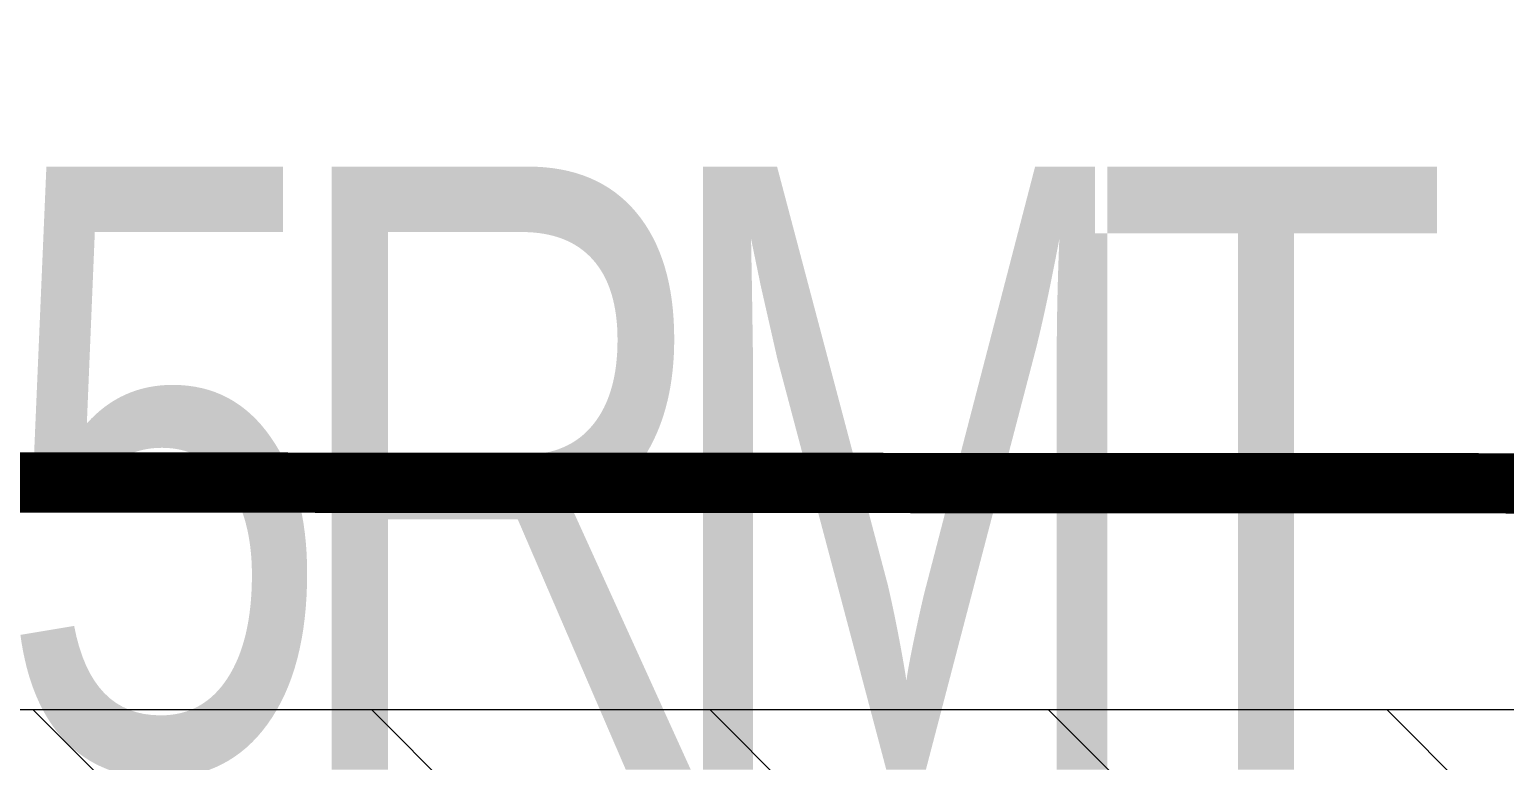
# Model space of a CAD drawing. Header units: millimetres. Extents: x -81374 to 485233, y -39075 to 157313.
# Drawn here: x 43101.4 to 43590.6, y 985.4 to 1227.8 of the extents above; entities that cross this region are included whole.
import ezdxf
from ezdxf.enums import TextEntityAlignment as Align

# ---------------------------------------------------------------- set-up
doc = ezdxf.new("R2010")
doc.units = ezdxf.units.MM
doc.linetypes.add('HIDDEN', pattern=[0.375, 0.25, -0.125])
doc.layers.add('CB-AC CABLE TRAY', color=213, linetype='Continuous', lineweight=15)
doc.layers.add('G-IMPT', color=8, linetype='Continuous', lineweight=5)
for name, color, linetype in [('CET color Black or White', 7, 'Continuous'), ('M-HVAC VRV PIPE', 152, 'Continuous'), ('M-HVAC-TEXT', 7, 'Continuous')]:
    doc.layers.add(name, color=color, linetype=linetype)
doc.styles.add('romans', font='stylu.ttf', dxfattribs={"height": 125})
doc.styles.get("Standard").update_dxf_attribs({"font": 'arial.ttf'})

# ---------------------------------------------------------------- blocks, each defined once
blk = doc.blocks.new('floor plan 1')
at = {"layer": 'G-IMPT', "color": 8, "ltscale": 500}
for p, q in [((14624.84, -39807.82), (15087.35, -40128.94)), ((14772.31, -39901.99), (15051.87, -40070.98)), ((15051.87, -40070.98), (14926.65, -39947.54)), ((15050.77, -39952.18), (15049.17, -40110.96)), ((15060.78, -40085.24), (15050.77, -39952.18)), ((14846.14, -40062.27), (14805.69, -39958.24)), ((14987.11, -40077), (14887.12, -39989.86)), ((15001.42, -40068.32), (15051.67, -40020.64)), ((14813.37, -40027.92), (14847.76, -40089.46)), ((14947.36, -40073.31), (14932.2, -40032.58)), ((14932.2, -40032.58), (14940.43, -40073.03)), ((14762.59, -40034.59), (14739.52, -40099.23)), ((14930.02, -40034.54), (14970.26, -40080.55)), ((15017.55, -40041.81), (15001.42, -40068.32)), ((15042.57, -40070.55), (15050.52, -40038.53)), ((14940.36, -40074.8), (14909.67, -40043.85)), ((14909.67, -40043.85), (14929.71, -40076.13)), ((15102.7, -40047.04), (15065.35, -40099.05)), ((14659.6, -40062.48), (14670.19, -40049.82)), ((14920.49, -40049.33), (14950.95, -40065.16)), ((14655.18, -40053.47), (14682.01, -40061.3)), ((14682.01, -40061.3), (14702.24, -40057.35)), ((14983.61, -40053.86), (14983.67, -40064.82)), ((14601.17, -40060.98), (14591.6, -40091.91)), ((14608.49, -40100.01), (14601.17, -40060.98)), ((14653.24, -40057.86), (14640.45, -40090.81)), ((14642.25, -40191.56), (14653.24, -40057.86)), ((14645.98, -40060.59), (14659.6, -40062.48)), ((14756.11, -40092.53), (14774.9, -40060.53)), ((14847.76, -40089.46), (14846.14, -40062.27)), ((14912.51, -40062.58), (14906.23, -40059.13)), ((14906.23, -40059.13), (14930.4, -40093.67)), ((14645.06, -40063.37), (14616.41, -40070.05)), ((14668.44, -40076.71), (14645.06, -40063.37)), ((14667.81, -40062.42), (14668.99, -40082.13)), ((14674.78, -40089.88), (14667.81, -40062.42)), ((14667.81, -40062.42), (14667.81, -40062.42)), ((14936.48, -40093.72), (14912.51, -40062.58)), ((14950.95, -40065.16), (14972.4, -40062.86)), ((14972.4, -40062.86), (14963.87, -40070.92)), ((14983.67, -40064.82), (14995.92, -40083.96)), ((14616.41, -40070.05), (14605.02, -40089.3)), ((14963.87, -40070.92), (14940.36, -40074.8)), ((15001.42, -40068.32), (15001.42, -40068.32)), ((15034.98, -40079.18), (15042.57, -40070.55)), ((14671.45, -40090.57), (14668.44, -40076.71)), ((14717.88, -40076.13), (14708.99, -40079)), ((14728.85, -40079.48), (14717.88, -40076.13)), ((14929.71, -40076.13), (14913.83, -40077.82)), ((14940.43, -40073.03), (14934.41, -40072.78)), ((14934.41, -40072.78), (14941.29, -40077.27)), ((14963.75, -40081.88), (14947.36, -40073.31)), ((14708.99, -40079), (14699.7, -40087.77)), ((14741.1, -40092.3), (14728.85, -40079.48)), ((14904.27, -40112.72), (14877.73, -40079.5)), ((14877.73, -40079.5), (14912.56, -40137.23)), ((14913.83, -40077.82), (14926.28, -40084.04)), ((14941.29, -40077.27), (14946.42, -40097.93)), ((14970.26, -40080.55), (15038.33, -40133.95)), ((15049.17, -40110.96), (14987.11, -40077)), ((15015.54, -40088.71), (15034.98, -40079.18)), ((14668.99, -40082.13), (14648.65, -40225.59)), ((14926.28, -40084.04), (14909.79, -40085.3)), ((14909.79, -40085.3), (14915.12, -40088.34)), ((14949.92, -40082.88), (14954.83, -40101.31)), ((14970.5, -40096.3), (14949.92, -40082.88)), ((14949.92, -40082.88), (14949.92, -40082.88)), ((14985.21, -40142.98), (14963.75, -40081.88)), ((14995.92, -40083.96), (15015.54, -40088.71)), ((15065.35, -40099.05), (15060.78, -40085.24)), ((14605.02, -40089.3), (14607.74, -40103.78)), ((14605.02, -40089.3), (14605.02, -40089.3)), ((14640.45, -40090.81), (14629.17, -40147.08)), ((14640.45, -40090.81), (14640.45, -40090.81)), ((14660.62, -40109.47), (14671.45, -40090.57)), ((14674.4, -40189.52), (14674.78, -40089.88)), ((14699.7, -40087.77), (14696.49, -40098.79)), ((14915.12, -40088.34), (14947.42, -40098.57)), ((15034.55, -40087.99), (14990.68, -40143.64)), ((15024.43, -40157.21), (15052.5, -40090.92)), ((15025.51, -40105.48), (15039.62, -40088.82)), ((15039.62, -40088.82), (15034.55, -40087.99)), ((15052.5, -40090.92), (15085.53, -40119.36)), ((14591.6, -40091.91), (14579.07, -40228.91)), ((14591.6, -40091.91), (14591.6, -40091.91)), ((14731.28, -40110.02), (14756.11, -40092.53)), ((14744.99, -40103.97), (14741.1, -40092.3)), ((14743.5, -40114.08), (14747.05, -40092.4)), ((14747.05, -40092.4), (14744.08, -40099.17)), ((14930.4, -40093.67), (14912.58, -40094.83)), ((14912.58, -40094.83), (14930.64, -40097.46)), ((14946.42, -40097.93), (14936.48, -40093.72)), ((14947.42, -40098.57), (14966.75, -40094.23)), ((14966.75, -40094.23), (14981.62, -40097.95)), ((14977.17, -40139.18), (14970.5, -40096.3)), ((14613.23, -40187.39), (14608.49, -40100.01)), ((14696.49, -40098.79), (14712.38, -40120.35)), ((14696.49, -40098.79), (14696.49, -40098.79)), ((14744.08, -40099.17), (14706.86, -40136.29)), ((14739.52, -40099.23), (14731.28, -40110.02)), ((14908.63, -40134.64), (14880.85, -40098.11)), ((14880.85, -40098.11), (14895.46, -40143.71)), ((14951.01, -40113.68), (14902.88, -40096.61)), ((14902.88, -40096.61), (14922.72, -40112.8)), ((14930.64, -40097.46), (14958.39, -40147.94)), ((14981.62, -40097.95), (14951.01, -40113.68)), ((14954.83, -40101.31), (14969.35, -40118.23)), ((14607.74, -40103.78), (14622.85, -40115.02)), ((14636.42, -40103.91), (14635.75, -40116.51)), ((14641.83, -40119.23), (14636.42, -40103.91)), ((14741.92, -40113.09), (14744.99, -40103.97)), ((15000.86, -40149.64), (15025.51, -40105.48)), ((14587.57, -40109.26), (14572.53, -40107.73)), ((14597.11, -40116.49), (14587.57, -40109.26)), ((14622.85, -40115.02), (14660.62, -40109.47)), ((14873.25, -40120.92), (14853.61, -40111.12)), ((14853.61, -40111.12), (14910.17, -40174.89)), ((14732.69, -40121.82), (14741.92, -40113.09)), ((14789.88, -40131.33), (14743.5, -40114.08)), ((14917.44, -40125.25), (14901.49, -40112.33)), ((14901.49, -40112.33), (14922.77, -40133.33)), ((14937.21, -40177.71), (14904.27, -40112.72)), ((14922.72, -40112.8), (14936.86, -40118.65)), ((15012.88, -40156.74), (15028.1, -40111.48)), ((15028.1, -40111.48), (15019.78, -40123.47)), ((14597.21, -40135.43), (14597.11, -40116.49)), ((14635.75, -40116.51), (14626.48, -40134.79)), ((14639.87, -40135.3), (14641.83, -40119.23)), ((14686.32, -40117.42), (14664.76, -40124.91)), ((14703.78, -40129.36), (14686.32, -40117.42)), ((14712.38, -40120.35), (14722.65, -40124.41)), ((14894.21, -40141.56), (14873.25, -40120.92)), ((14936.86, -40118.65), (14917.44, -40125.25)), ((14969.35, -40118.23), (14977.17, -40139.18)), ((14664.76, -40124.91), (14648.96, -40145.58)), ((14734.99, -40125.02), (14720.32, -40147.89)), ((14722.65, -40124.41), (14732.69, -40121.82)), ((14725.67, -40157.61), (14734.99, -40125.02)), ((15019.78, -40123.47), (15007.05, -40153.3)), ((14702.74, -40151.72), (14703.78, -40129.36)), ((15057.81, -40129.57), (14936.29, -40139.5)), ((14938.7, -40140.88), (14981.66, -40128.81)), ((14981.66, -40128.81), (14966.08, -40144.88)), ((15038.33, -40133.95), (15046.2, -40127.03)), ((15045.27, -40135.44), (15060.29, -40126.7)), ((15046.2, -40127.03), (15045.27, -40135.44)), ((15070.6, -40139.85), (15057.81, -40129.57)), ((15060.29, -40126.7), (15060.9, -40136.59)), ((14592.47, -40141.82), (14597.21, -40135.43)), ((14626.48, -40134.79), (14618.75, -40163.64)), ((14626.48, -40134.79), (14626.48, -40134.79)), ((14673.44, -40137.95), (14639.87, -40135.3)), ((14738.45, -40167.8), (14789.88, -40131.33)), ((14922.77, -40133.33), (14903.49, -40141.9)), ((14914.73, -40176.85), (14908.63, -40134.64)), ((15060.9, -40136.59), (15081.8, -40130.86)), ((14665.32, -40187.63), (14673.44, -40137.95)), ((14706.86, -40136.29), (14683.99, -40181.86)), ((14936.29, -40139.5), (14840.53, -40161.54)), ((14903.49, -40141.9), (14928.2, -40135.91)), ((14912.56, -40137.23), (14930.93, -40191.57)), ((14976.94, -40139.98), (14926.24, -40161.08)), ((14928.2, -40135.91), (14938.7, -40140.88)), ((14977.43, -40146.71), (14976.94, -40139.98)), ((14563.21, -40142.17), (14580.41, -40145.52)), ((14580.41, -40145.52), (14592.47, -40141.82)), ((14895.46, -40143.71), (14894.21, -40141.56)), ((14966.08, -40144.88), (14904.68, -40162.67)), ((14979.12, -40157.33), (14985.21, -40142.98)), ((14990.68, -40143.64), (15000.86, -40149.64)), ((14990.68, -40143.64), (14990.68, -40143.64)), ((14629.17, -40147.08), (14624.7, -40196.24)), ((14638.31, -40146.86), (14633.65, -40179.66)), ((14647.89, -40233.3), (14638.31, -40146.86)), ((14638.31, -40146.86), (14638.31, -40146.86)), ((14648.96, -40145.58), (14649.78, -40168.7)), ((14648.96, -40145.58), (14648.96, -40145.58)), ((14720.32, -40147.89), (14700.82, -40200.65)), ((14918.83, -40166.15), (14977.43, -40146.71)), ((15042.6, -40148.35), (14950.62, -40173.7)), ((14958.39, -40147.94), (14953.78, -40212.22)), ((15043.3, -40170.81), (15042.6, -40148.35)), ((15074.39, -40165.52), (15049.98, -40149.77)), ((15049.98, -40149.77), (15050.91, -40166.33)), ((14681.13, -40178.38), (14702.74, -40151.72)), ((14966.92, -40160.58), (14977.86, -40152.77)), ((14977.86, -40152.77), (14979, -40168.61)), ((15007.05, -40153.3), (15012.88, -40156.74)), ((15007.05, -40153.3), (15007.05, -40153.3)), ((14555.62, -40159.33), (14587.92, -40269.22)), ((14733.67, -40180.14), (14725.67, -40157.61)), ((14857.77, -40186.97), (14826.29, -40159.44)), ((14826.29, -40159.44), (14855.16, -40192.71)), ((14977.07, -40238.9), (14979.12, -40157.33)), ((15010.94, -40177.26), (15024.43, -40157.21)), ((14611.17, -40260.25), (14567.99, -40162.67)), ((14618.75, -40163.64), (14613.55, -40187.21)), ((14840.53, -40161.54), (14792.39, -40182.33)), ((14861.19, -40170.87), (14923.89, -40163.34)), ((14904.68, -40162.67), (14932.6, -40169.83)), ((14926.24, -40161.08), (14904.75, -40162.65)), ((14904.75, -40162.65), (14918.83, -40166.15)), ((14904.75, -40162.65), (14904.75, -40162.65)), ((14923.89, -40163.34), (15041.61, -40168.51)), ((14932.6, -40169.83), (14966.92, -40160.58)), ((14649.78, -40168.7), (14665.08, -40180.77)), ((14730.18, -40203.25), (14738.45, -40167.8)), ((14979, -40168.61), (14955.73, -40183.86)), ((15041.61, -40168.51), (15015.08, -40189.73)), ((15050.91, -40166.33), (15041.47, -40178.32)), ((15064.56, -40240.49), (15074.39, -40165.52)), ((14773.21, -40206.01), (14861.19, -40170.87)), ((14950.62, -40173.7), (14850.61, -40193.49)), ((14928.07, -40199.62), (14979.38, -40173.88)), ((14979.38, -40173.88), (14980.13, -40184.22)), ((15033.9, -40172.34), (15043.3, -40170.81)), ((15041.47, -40178.32), (15033.9, -40172.34)), ((15050.06, -40189.9), (15093.59, -40172.11)), ((14633.65, -40179.66), (14648.43, -40294.39)), ((14665.08, -40180.77), (14681.13, -40178.38)), ((15015.28, -40175.38), (14850.49, -40372.24)), ((14866.91, -40200.5), (15015.28, -40175.38)), ((14910.17, -40174.89), (14918.94, -40210.26)), ((14922.4, -40190.04), (14914.73, -40176.85)), ((14936.55, -40233.99), (14937.21, -40177.71)), ((14996.57, -40186.6), (15010.94, -40177.26)), ((14792.39, -40182.33), (14617.46, -40310.07)), ((14683.99, -40181.86), (14684.79, -40225.18)), ((14683.99, -40181.86), (14683.99, -40181.86)), ((14700.82, -40200.65), (14733.67, -40180.14)), ((14851.94, -40192.12), (14842.07, -40180.73)), ((14842.07, -40180.73), (14855.73, -40264.29)), ((15039.68, -40181.43), (14866.94, -40480.81)), ((14955.73, -40183.86), (14920.48, -40199.44)), ((14929.58, -40291.75), (15039.68, -40181.43)), ((14969.5, -40180.01), (14963.63, -40210.25)), ((14980.13, -40184.22), (14967.43, -40188.64)), ((14976.1, -40199.08), (14969.5, -40180.01)), ((14969.5, -40180.01), (14969.5, -40180.01)), ((15086.11, -40180.74), (15060.25, -40259.5)), ((14610.95, -40232.73), (14613.23, -40187.39)), ((14613.55, -40187.21), (14616.16, -40244.21)), ((14649.84, -40184.69), (14637.41, -40194.69)), ((14660.37, -40186.59), (14649.84, -40184.69)), ((14670.25, -40195.57), (14660.37, -40186.59)), ((14674.55, -40235.8), (14665.32, -40187.63)), ((14837.44, -40226.76), (14812.13, -40188.54)), ((14812.13, -40188.54), (14848.49, -40257.56)), ((14887.43, -40225.83), (14857.77, -40186.97)), ((14967.43, -40188.64), (14934.55, -40212.82)), ((14960.11, -40205.47), (14988.81, -40186.88)), ((14988.81, -40186.88), (14996.57, -40186.6)), ((14635.4, -40230.1), (14642.25, -40191.56)), ((14653.77, -40218.43), (14674.4, -40189.52)), ((14850.61, -40193.49), (14765.09, -40221.64)), ((14873.39, -40237.25), (14851.94, -40192.12)), ((14851.94, -40192.12), (14851.94, -40192.12)), ((14855.16, -40192.71), (14879.67, -40234.58)), ((14923.41, -40249.85), (14922.4, -40190.04)), ((14930.93, -40191.57), (14933.89, -40243.62)), ((15015.08, -40189.73), (14946.43, -40258.25)), ((15016.33, -40209.45), (15050.06, -40189.9)), ((15081.41, -40194.04), (15063.81, -40219.35)), ((14579.07, -40228.91), (14598.15, -40195.26)), ((14598.15, -40195.26), (14610.95, -40232.73)), ((14624.7, -40196.24), (14635.4, -40230.1)), ((14637.41, -40194.69), (14638.79, -40209.67)), ((14637.41, -40194.69), (14637.41, -40194.69)), ((14673.58, -40205.69), (14670.25, -40195.57)), ((14965.73, -40250.86), (14976.1, -40199.08)), ((14700.82, -40200.65), (14700.82, -40200.65)), ((14710.23, -40229.7), (14730.18, -40203.25)), ((14720.23, -40233.79), (14866.91, -40200.5)), ((14920.48, -40199.44), (14928.07, -40199.62)), ((15065.79, -40209.39), (15039.06, -40202.12)), ((15039.06, -40202.12), (15048.61, -40209.93)), ((14629.72, -40313.05), (14773.21, -40206.01)), ((14663.79, -40219.59), (14673.58, -40205.69)), ((14934.55, -40212.82), (14960.11, -40205.47)), ((14638.79, -40209.67), (14650.51, -40220.08)), ((14918.94, -40210.26), (14916.4, -40258.26)), ((14953.78, -40212.22), (14932.21, -40259.74)), ((14946.48, -40272.16), (15016.33, -40209.45)), ((14963.63, -40210.25), (14963.48, -40252.29)), ((15038.65, -40210.24), (14977.07, -40238.9)), ((15031.89, -40283.63), (15052.04, -40209.78)), ((15048.61, -40209.93), (15038.65, -40210.24)), ((15052.04, -40209.78), (15046.04, -40431.18)), ((15104.85, -40245.24), (15065.79, -40209.39)), ((14653.78, -40230.02), (14653.77, -40218.43)), ((14689.57, -40231.11), (14694.92, -40216.64)), ((14694.92, -40216.64), (14707.24, -40228)), ((14765.09, -40221.64), (14545.41, -40232.77)), ((14609.55, -40223.1), (14602.54, -40226.4)), ((14637.04, -40223.16), (14609.55, -40223.1)), ((14644.02, -40226.64), (14637.04, -40223.16)), ((14650.51, -40220.08), (14663.79, -40219.59)), ((14795.2, -40222.23), (14775.76, -40219.19)), ((14775.76, -40219.19), (14834.59, -40251.25)), ((14820.31, -40233.45), (14795.2, -40222.23)), ((14919.22, -40393.5), (15031.64, -40223.33)), ((15031.64, -40223.33), (14999.53, -40376.23)), ((15063.81, -40219.35), (15067.8, -40238.74)), ((15063.81, -40219.35), (15063.81, -40219.35)), ((14602.54, -40226.4), (14589.92, -40242.38)), ((14656.69, -40242.87), (14644.02, -40226.64)), ((14648.65, -40225.59), (14653.78, -40230.02)), ((14684.79, -40225.18), (14693.05, -40270.82)), ((14740.8, -40302.05), (14686.44, -40228.37)), ((14686.44, -40228.37), (14689.57, -40231.11)), ((14707.24, -40228), (14722.41, -40258.99)), ((14855.73, -40264.29), (14837.44, -40226.76)), ((14896.51, -40284.56), (14887.43, -40225.83)), ((14545.41, -40232.77), (14720.23, -40233.79)), ((14587.14, -40271.68), (14563.84, -40232.58)), ((14585.71, -40233.4), (14580.4, -40235.41)), ((14601.4, -40253.11), (14585.71, -40233.4)), ((14615.17, -40231.21), (14604.63, -40237.8)), ((14623.6, -40243.92), (14615.17, -40231.21)), ((14634.83, -40232.31), (14629.1, -40234.85)), ((14664.19, -40271.78), (14634.83, -40232.31)), ((14661.58, -40280.22), (14647.89, -40233.3)), ((14659.85, -40231.81), (14654.78, -40233.52)), ((14654.78, -40233.52), (14665.78, -40275.65)), ((14654.78, -40233.52), (14654.78, -40233.52)), ((14681.51, -40251.75), (14659.85, -40231.81)), ((14784.71, -40271.03), (14710.23, -40229.7)), ((14848.49, -40257.56), (14820.31, -40233.45)), ((14594.88, -40334.19), (14559.14, -40233.7)), ((14580.4, -40235.41), (14587.14, -40271.68)), ((14604.63, -40237.8), (14619.43, -40295.21)), ((14629.1, -40234.85), (14667.11, -40323.72)), ((14670.11, -40277.12), (14674.55, -40235.8)), ((14883.91, -40318.62), (14873.39, -40237.25)), ((14879.67, -40234.58), (14894.61, -40281.68)), ((14932.21, -40259.74), (14936.55, -40233.99)), ((14589.92, -40242.38), (14589.44, -40258.47)), ((14589.92, -40242.38), (14589.92, -40242.38)), ((14656.73, -40259.01), (14656.69, -40242.87)), ((14937.83, -40276.64), (14952.62, -40242.92)), ((14952.62, -40242.92), (14959.29, -40251.2)), ((14994.16, -40255.58), (15031.54, -40239.15)), ((15031.54, -40239.15), (15064.58, -40239.56)), ((15049.51, -40473.45), (15064.56, -40240.49)), ((15064.58, -40239.56), (15098.46, -40253.94)), ((15067.8, -40238.74), (15082.3, -40250.08)), ((14616.16, -40244.21), (14642.84, -40295.09)), ((14651.63, -40333.19), (14623.6, -40243.92)), ((14780.86, -40262.15), (14758.46, -40244.2)), ((14758.46, -40244.2), (14776.04, -40260.8)), ((14933.89, -40243.62), (14922.24, -40285.66)), ((15040.16, -40247.27), (14947.98, -40264.43)), ((15070.47, -40261.78), (15040.16, -40247.27)), ((14714.27, -40327.13), (14681.51, -40251.75)), ((14834.59, -40251.25), (14851.71, -40270.5)), ((14917.21, -40263.98), (14923.41, -40249.85)), ((14959.29, -40251.2), (14957.35, -40257.39)), ((14963.48, -40252.29), (14969.88, -40250.22)), ((14969.88, -40250.22), (14965.73, -40250.86)), ((14619.43, -40295.21), (14601.4, -40253.11)), ((14957.35, -40257.39), (14994.16, -40255.58)), ((14589.44, -40258.47), (14602.29, -40274.66)), ((14619.6, -40316.09), (14611.17, -40260.25)), ((14643.87, -40275.13), (14656.73, -40259.01)), ((14722.41, -40258.99), (14751.07, -40272.39)), ((14776.04, -40260.8), (14779, -40274.29)), ((14791.86, -40276.88), (14780.86, -40262.15)), ((14804.7, -40273.39), (14787.75, -40261.22)), ((14787.75, -40261.22), (14791.86, -40276.88)), ((14946.43, -40258.25), (14817.99, -40423.75)), ((14916.4, -40258.26), (14894.33, -40313.53)), ((15060.25, -40259.5), (15050.29, -40317.67)), ((14911.74, -40305.4), (14917.21, -40263.98)), ((14947.98, -40264.43), (14945.48, -40270.2)), ((14587.92, -40269.22), (14613.1, -40318.74)), ((14681.09, -40325.66), (14664.19, -40271.78)), ((14693.05, -40270.82), (14717.09, -40301.92)), ((14751.07, -40272.39), (14806.61, -40287.86)), ((14806.61, -40287.86), (14784.71, -40271.03)), ((14822.25, -40425.16), (14946.48, -40272.16)), ((14851.71, -40270.5), (14858.68, -40300.94)), ((14945.48, -40270.2), (15073.3, -40276.77)), ((14570.85, -40274.78), (14591.73, -40324.82)), ((14601.4, -40327.44), (14588.38, -40275.77)), ((14588.38, -40275.77), (14642.31, -40382.41)), ((14602.29, -40274.66), (14635.04, -40277.57)), ((14635.04, -40277.57), (14643.87, -40275.13)), ((14665.78, -40275.65), (14691.05, -40311.85)), ((14779, -40274.29), (14670.11, -40277.12)), ((14821.69, -40289.95), (14804.7, -40273.39)), ((14867.78, -40312.14), (14861.23, -40276.6)), ((14861.23, -40276.6), (14873.79, -40304.55)), ((15021.86, -40277.34), (14937.83, -40276.64)), ((15053.82, -40299.2), (15021.86, -40277.34)), ((14670.42, -40278.93), (14656.97, -40292.41)), ((14664.52, -40280.02), (14661.58, -40280.22)), ((14694.56, -40299.68), (14664.52, -40280.02)), ((14684.24, -40281.93), (14670.42, -40278.93)), ((14698.69, -40295.83), (14684.24, -40281.93)), ((14894.61, -40281.68), (14883.91, -40318.62)), ((14972.41, -40284.95), (15018.92, -40278.68)), ((15018.92, -40278.68), (15094.72, -40389.46)), ((14894.33, -40313.53), (14896.51, -40284.56)), ((14922.24, -40285.66), (14933.99, -40294.01)), ((14981.51, -40293.47), (14956.41, -40282.68)), ((14956.41, -40282.68), (14972.41, -40284.95)), ((15000.94, -40431.97), (15031.89, -40283.63)), ((14781.9, -40287.52), (14694.56, -40299.68)), ((14792.83, -40337.32), (14781.9, -40287.52)), ((14830.34, -40298.38), (14821.69, -40289.95)), ((14821.69, -40289.95), (14821.69, -40289.95)), ((14851.61, -40380.47), (14929.58, -40291.75)), ((14590.94, -40293.97), (14575.9, -40292.44)), ((14600.48, -40301.2), (14590.94, -40293.97)), ((14642.84, -40295.09), (14646.73, -40294.63)), ((14646.73, -40294.63), (14646.09, -40300.6)), ((14648.43, -40294.39), (14693.17, -40308.55)), ((14656.97, -40292.41), (14654.51, -40301.1)), ((14702.57, -40307.86), (14698.69, -40295.83)), ((14778.31, -40344.3), (14750.93, -40295.6)), ((14750.93, -40295.6), (14763.52, -40301.93)), ((14933.99, -40294.01), (14913.01, -40310.39)), ((15004.06, -40297.31), (14981.51, -40293.47)), ((14600.58, -40320.14), (14600.48, -40301.2)), ((14646.09, -40300.6), (14669.23, -40329.61)), ((14654.51, -40301.1), (14658.74, -40311.61)), ((14654.51, -40301.1), (14654.51, -40301.1)), ((14717.09, -40301.92), (14736.42, -40340.07)), ((14763.52, -40301.93), (14792.83, -40337.32)), ((14843.64, -40342.43), (14830.34, -40298.38)), ((14858.68, -40300.94), (14860.15, -40339.65)), ((15033.39, -40311.96), (15004.06, -40297.31)), ((15083.05, -40355.2), (15053.82, -40299.2)), ((14776.43, -40384.31), (14740.8, -40302.05))]:
    blk.add_line(p, q, dxfattribs=at)
blk.add_arc((14317.02, -40518.29), 500, 0, 90, dxfattribs=at)
for rotation, p in [(359.9992, (39680.63, -4989.62, 0)), (359.9992, (35886.72, -10139.29, 0)), (270.0008, (28873.29, -20643.48, 0)), (359.9992, (11975.31, -26935.44, 0)), (359.9992, (15267.63, -26935.44, 0)), (359.9992, (26686.27, -26987.73, 0)), (270.0008, (15861.11, -28615.02, 0)), (89.9992, (23697.81, -33300.57, 0)), (89.9992, (23597.87, -35337.73, 0)), (89.9992, (23597.88, -37388.34, 0)), (359.9992, (13750.44, -37781.54, 0)), (89.9992, (23697.83, -40746.76, 0)), (89.9992, (23597.8, -44302.49, 0)), (89.9992, (23597.81, -46399.06, 0)), (89.9992, (23697.78, -48339.78, 0)), (89.9992, (23697.77, -54279.98, 0)), (359.9992, (27418.07, -55702.4, 0)), (89.9992, (9671.91, -65856.51, 0)), (359.9992, (4684.11, -67403.39, 0)), (359.9992, (8737.21, -67403.39, 0))]:
    blk.add_attdef('PARTITIONTYPE', text='', height=200, rotation=rotation, dxfattribs=at).set_placement(p, align=Align.MIDDLE_CENTER)
blk = doc.blocks.new('*U163')
at = {"layer": 'CB-AC CABLE TRAY', "true_color": 0xa953a0}
h = blk.add_hatch(dxfattribs=at)
h.set_pattern_fill('ANSI31', color=215, scale=25)
h.set_pattern_definition([(45, (-901196.195, 1102758.81), (-56.1266008, 56.1266008), [])])
h.paths.add_polyline_path([(-88704.88, -150.44), (-88704.88, -0.44), (-85131.86, -0.44), (-85131.86, -150.44)])
at = {"layer": 'CB-AC CABLE TRAY', "color": 215, "true_color": 0xa953a0}
blk.add_lwpolyline([(-88704.88, -150.44), (-88704.88, -0.44), (-85131.86, -0.44), (-85131.86, -150.44)], close=True, dxfattribs=at)

msp = doc.modelspace()

# ---------------------------------------------------------------- linework, layer by layer
at = {"layer": 'CET color Black or White', "color": 8, "linetype": 'Continuous', "lineweight": 18}
for points in [[(43629.99, 1316.51), (43541.09, 1237.68), (43397.6, 1130.63), (43309.61, 1095.5), (43246.91, 1087.97), (43129.2, 1093.14), (43155.72, 1114.35), (43224.37, 1182.88), (43352.81, 1348.37), (43348.56, 1349.79), (43224.33, 1196.78), (43154.48, 1134.08), (43120.74, 1114.53), (43077.21, 1096.73), (43084.7, 1105.36), (43110.55, 1184.13), (43120.52, 1242.29), (43133.12, 1270.61), (43136.77, 1313.61), (43144.7, 1344.3), (43146.43, 1428.6), (43169.9, 1643.29), (43181.32, 1798.26)], [(43319.2, 1305.09), (43241.23, 1216.38), (43131.12, 1106.05), (43303.87, 1405.43)], [(43121.29, 1398.08), (43106.24, 1165.12), (43096.41, 1090.15), (43120.82, 1074.39), (43119.89, 1090.95), (43129.34, 1102.94), (43136.9, 1096.97), (43127.51, 1095.43), (43128.2, 1072.98), (43220.19, 1098.33), (43320.19, 1118.12), (43405.71, 1146.27), (43625.4, 1157.39)], [(43169.87, 1356.59), (43138.91, 1208.26), (43118.76, 1134.41), (43124.76, 1355.81)], [(43594.91, 691.34), (43545.97, 732.44), (43083.46, 1053.57), (43100.21, 1064.47), (43112.99, 1054.2), (43234.52, 1064.13), (43330.28, 1086.17), (43378.42, 1106.96), (43553.35, 1234.7), (43655.18, 1330.2)], [(43251.59, 1318.13), (43139.17, 1147.96), (43171.27, 1300.86)], [(43137.42, 1236.58), (43166.75, 1221.93), (43189.3, 1218.1), (43214.4, 1207.31), (43198.39, 1209.58), (43151.88, 1203.31), (43076.09, 1314.08)], [(43569.41, 1252.06), (43582.43, 1200.4), (43528.5, 1307.04)], [(43625.4, 1157.39), (43450.58, 1158.42), (43303.9, 1125.13), (43155.52, 1100), (43320.32, 1296.87)], [(43087.75, 1279.83), (43116.99, 1223.83), (43148.94, 1201.97), (43232.98, 1201.27), (43218.18, 1167.55), (43211.52, 1175.82), (43213.46, 1182.02), (43176.65, 1180.2), (43139.26, 1163.78), (43106.22, 1164.19), (43072.34, 1178.57)], [(43259.07, 1230.03), (43253.59, 1188.6), (43247.4, 1174.48), (43248.41, 1114.67), (43256.08, 1101.48), (43262.18, 1059.26), (43289.95, 1022.74), (43275.35, 1068.34), (43276.6, 1066.19), (43297.55, 1045.55), (43317.2, 1035.74), (43260.64, 1099.52), (43251.86, 1134.89), (43254.4, 1182.89), (43276.47, 1238.16), (43274.29, 1209.19), (43283.37, 1150.46), (43313.04, 1111.6), (43344.51, 1084.07), (43315.64, 1117.34), (43291.13, 1159.21), (43276.19, 1206.31), (43286.89, 1243.25), (43297.42, 1161.88), (43318.86, 1116.74), (43318.86, 1116.74), (43328.74, 1105.35), (43315.07, 1188.91), (43333.37, 1151.39), (43358.67, 1113.17), (43322.32, 1182.18), (43350.5, 1158.07), (43375.6, 1146.86), (43395.05, 1143.81), (43336.21, 1175.87), (43319.1, 1195.13), (43312.12, 1225.57), (43310.65, 1264.27)], [(43327.17, 1267.05), (43340.46, 1223), (43349.11, 1214.58), (43349.11, 1214.58), (43366.1, 1198.02), (43383.05, 1185.85), (43378.94, 1201.51), (43389.95, 1186.77), (43412.34, 1168.82), (43394.76, 1185.42), (43391.8, 1198.92), (43500.7, 1201.74), (43496.26, 1160.43), (43505.48, 1112.25), (43497.37, 1062.58), (43530.93, 1059.93), (43528.97, 1043.86), (43534.38, 1028.53), (43535.05, 1041.13), (43544.32, 1059.42), (43544.32, 1059.42), (43552.05, 1088.26), (43557.25, 1111.83), (43554.65, 1168.83), (43527.97, 1219.71), (43524.08, 1219.25), (43524.72, 1225.23), (43501.58, 1254.24)], [(43519.17, 1257.81), (43547.21, 1168.54), (43555.64, 1155.84), (43566.18, 1162.43), (43551.38, 1219.84), (43569.41, 1177.73), (43585.1, 1158.03), (43590.4, 1160.04), (43583.66, 1196.31), (43606.97, 1157.21)], [(43489.71, 1250.29), (43506.62, 1196.41), (43535.97, 1156.93), (43541.7, 1159.47), (43503.7, 1248.34)], [(43599.96, 1199.41), (43579.07, 1249.45)], [(43065.95, 1169.86), (43105.01, 1134.01), (43131.74, 1126.75), (43122.2, 1134.55), (43132.16, 1134.86), (43193.74, 1163.52), (43191.68, 1081.95), (43185.6, 1067.61), (43207.06, 1006.5), (43223.44, 997.94), (43238.6, 957.21), (43230.37, 997.65), (43236.39, 997.41), (43229.51, 1001.89), (43224.38, 1022.55), (43234.32, 1018.34), (43258.29, 987.21), (43264.57, 983.75), (43240.4, 1018.3), (43258.23, 1019.46), (43240.16, 1022.08), (43212.41, 1072.56), (43217.03, 1136.85), (43238.59, 1184.37), (43234.25, 1158.62), (43233.6, 1102.33), (43266.54, 1037.34), (43293.08, 1004.13), (43258.25, 1061.86), (43239.87, 1116.19), (43236.92, 1168.24), (43248.56, 1210.28), (43236.82, 1218.63), (43257.8, 1235.02)], [(43303.02, 1236.76), (43309.57, 1201.22), (43297.01, 1229.18)], [(43100.33, 1186.41), (43130.64, 1171.9), (43222.83, 1189.06), (43225.33, 1194.83), (43097.51, 1201.39)], [(43250.32, 973.96), (43219.86, 989.78), (43198.41, 987.49), (43206.93, 995.54), (43230.44, 999.43), (43261.13, 968.48), (43241.1, 1000.76), (43256.98, 1002.44), (43244.53, 1008.66), (43261.02, 1009.93), (43255.69, 1012.97), (43223.38, 1023.2), (43204.05, 1018.86), (43189.19, 1022.58), (43219.79, 1038.3), (43267.92, 1021.24), (43248.09, 1037.42), (43233.94, 1043.28), (43253.37, 1049.88), (43269.31, 1036.96), (43248.03, 1057.96), (43267.32, 1066.53), (43242.6, 1060.53), (43232.1, 1065.51), (43189.14, 1053.44), (43204.73, 1069.51), (43266.13, 1087.29), (43238.21, 1094.46), (43203.89, 1085.2), (43192.94, 1077.4), (43191.8, 1093.23), (43215.07, 1108.49), (43250.33, 1124.06), (43242.73, 1124.24), (43191.42, 1098.5), (43190.68, 1108.84), (43203.38, 1113.27), (43236.26, 1137.45), (43210.69, 1130.1), (43181.99, 1111.51), (43174.24, 1111.22), (43159.86, 1101.88), (43146.37, 1081.84), (43118.3, 1015.54), (43085.27, 1043.99)], [(43240.78, 959.17), (43200.54, 1005.18), (43132.48, 1058.58), (43124.61, 1051.66), (43125.54, 1060.06), (43110.52, 1051.33), (43109.9, 1061.21), (43089.01, 1055.49), (43085.16, 1066.93), (43049.5, 1017.94), (42794.04, 736.32)], [(43068.11, 971.66), (43105.45, 1023.67), (43110.03, 1009.86), (43120.03, 876.8), (43121.63, 1035.58), (43183.69, 1001.63), (43283.68, 914.49)], [(43408.22, 959.21), (43431.29, 1023.86), (43439.53, 1034.64), (43414.7, 1017.16), (43395.91, 985.16)], [(43357.44, 952.54), (43323.04, 1014.09), (43324.66, 986.9), (43365.12, 882.87)], [(43515.62, 978.09), (43488.79, 985.92), (43468.56, 981.98)]]:
    msp.add_lwpolyline(points, dxfattribs=at)
for points in [[(43643.74, 1086.86), (43625.74, 1176.6), (43604.5, 1229.83), (43576.7, 1263.07), (43503.74, 1327.47), (43473.52, 1360.37), (43439, 1422.28), (43442.16, 1404.15), (43488.78, 1316.1), (43529.65, 1275.48), (43575.92, 1258.82), (43611.67, 1158.33), (43636.91, 1071.79), (43643.74, 1086.86)], [(43516.03, 1158.14), (43505.03, 1200.28), (43479.76, 1236.47), (43469.82, 1286.18), (43442.96, 1338.02), (43440.34, 1311.18), (43456.54, 1251.76), (43489.29, 1176.37), (43510.95, 1156.44), (43516.03, 1158.14)], [(43486.82, 1106.48), (43486.02, 1149.81), (43477.75, 1195.44), (43453.71, 1226.55), (43434.38, 1264.69), (43394.38, 1308.94), (43430.01, 1226.67), (43484.36, 1153), (43481.24, 1155.73), (43475.89, 1141.26), (43463.57, 1152.62), (43448.39, 1183.62), (43419.74, 1197.02), (43364.19, 1212.48), (43386.09, 1195.66), (43460.58, 1154.33), (43440.63, 1127.88), (43432.35, 1092.43), (43380.92, 1055.96), (43427.3, 1038.7), (43423.76, 1017.03), (43426.72, 1023.79), (43463.95, 1060.92), (43486.82, 1106.48)], [(43532.49, 1071.48), (43537.16, 1104.28), (43522.37, 1219.02), (43477.64, 1233.17), (43435.93, 1259.11), (43379.04, 1304.23), (43417.33, 1260.08), (43454.24, 1237.97), (43420.09, 1247.99), (43392.49, 1268.92), (43419.87, 1220.22), (43407.28, 1226.56), (43377.98, 1261.95), (43388.9, 1212.14), (43476.24, 1224.3), (43506.28, 1204.65), (43509.22, 1204.85), (43522.91, 1157.92), (43532.49, 1071.48)], [(43516.29, 1225.73), (43512.06, 1236.23), (43501.04, 1248.48), (43484.25, 1253.21), (43471.2, 1240.51), (43468.23, 1232.48), (43472.12, 1220.45), (43486.56, 1206.56), (43500.38, 1203.55), (43513.83, 1217.03), (43516.29, 1225.73)], [(43609.26, 1220.71), (43613.05, 1241.75), (43602.12, 1252.32), (43586.7, 1254.46), (43574.97, 1251.15), (43570.23, 1244.77), (43570.32, 1225.82), (43579.87, 1218.59), (43594.91, 1217.07), (43609.26, 1220.71)], [(43625.17, 1081.97), (43615.18, 1083.95), (43582.88, 1193.84), (43557.7, 1243.37), (43551.2, 1240.72), (43559.63, 1184.87), (43602.82, 1087.29), (43621.6, 1071.28), (43625.17, 1081.97)], [(43580.88, 1167.01), (43581.36, 1183.1), (43568.51, 1199.28), (43535.77, 1202.2), (43526.93, 1199.75), (43514.07, 1183.63), (43514.11, 1167.5), (43526.78, 1151.26), (43533.77, 1147.79), (43561.26, 1147.73), (43568.27, 1151.03), (43580.88, 1167.01)], [(43107, 1143.97), (43103.01, 1163.37), (43088.5, 1174.7), (43065.46, 1166.45), (43054.21, 1146.38), (43050.35, 1146.46), (43051.63, 1121.36), (43067.45, 1111.09), (43089.39, 1118.66), (43107, 1143.97)], [(43201.3, 1104.63), (43207.17, 1134.88), (43207.32, 1176.91), (43200.93, 1174.85), (43205.07, 1175.49), (43194.7, 1123.71), (43201.3, 1104.63)], [(43502.99, 987.04), (43501.81, 1006.76), (43522.15, 1150.22), (43517.02, 1154.64), (43517.04, 1143.06), (43496.41, 1114.15), (43496.03, 1014.5), (43502.99, 987.04)], [(43530.35, 1015.44), (43541.63, 1071.7), (43546.11, 1120.87), (43535.41, 1154.72), (43528.55, 1116.19), (43517.56, 982.48), (43530.35, 1015.44)], [(43579.21, 1016.54), (43591.74, 1153.53), (43591.74, 1153.53), (43572.66, 1119.89), (43559.86, 1157.36), (43557.58, 1112.01), (43562.32, 1024.63), (43569.64, 985.61), (43579.21, 1016.54)], [(43533.4, 1119.31), (43532.01, 1134.3), (43520.3, 1144.7), (43507.01, 1144.22), (43497.22, 1130.32), (43500.56, 1120.2), (43510.43, 1111.22), (43520.97, 1109.31), (43533.4, 1119.31)], [(43469.98, 1125.28), (43437.14, 1104.77), (43445.13, 1082.23), (43435.81, 1049.64), (43450.48, 1072.52), (43469.98, 1125.28)], [(43521.85, 1070.21), (43521.02, 1093.33), (43505.72, 1105.4), (43489.67, 1103), (43468.07, 1076.34), (43467.02, 1053.98), (43484.49, 1042.05), (43506.04, 1049.54), (43521.85, 1070.21)], [(43266.05, 1087.28), (43251.97, 1090.78), (43193.38, 1071.33), (43193.86, 1064.61), (43244.56, 1085.7), (43266.05, 1087.28)], [(43163.75, 1077.93), (43157.93, 1081.37), (43142.7, 1036.1), (43151.03, 1048.09), (43163.75, 1077.93)], [(43180.12, 1068.26), (43169.95, 1074.27), (43145.3, 1030.11), (43131.19, 1013.44), (43136.25, 1012.62), (43180.12, 1068.26)], [(43615.92, 1053.37), (43607.6, 1066.79), (43590.39, 1070.15), (43578.33, 1066.44), (43573.59, 1060.06), (43573.69, 1041.11), (43583.23, 1033.88), (43598.28, 1032.36), (43609.97, 1035.32), (43615.92, 1053.37)], [(43220.89, 1007.51), (43215.97, 1025.94), (43201.46, 1042.86), (43193.63, 1063.81), (43200.3, 1020.92), (43220.89, 1007.51)], [(43474.32, 1023.41), (43458.43, 1044.97), (43448.16, 1049.03), (43438.11, 1046.45), (43428.89, 1037.71), (43425.82, 1028.6), (43429.7, 1016.93), (43441.96, 1004.11), (43452.93, 1000.75), (43461.81, 1003.62), (43471.1, 1012.4), (43474.32, 1023.41)], [(43565.78, 1013.93), (43563.07, 1028.41), (43547.95, 1039.65), (43510.19, 1034.1), (43499.35, 1015.2), (43502.36, 1001.33), (43525.74, 988), (43554.4, 994.68), (43565.78, 1013.93)], [(43187.19, 978.48), (43187.14, 989.44), (43174.88, 1008.59), (43155.26, 1013.33), (43135.83, 1003.8), (43128.24, 995.18), (43120.29, 963.16), (43121.28, 952.15), (43133.36, 934.17), (43151.13, 927.59), (43172.63, 937.98), (43187.19, 978.48)], [(43585.7, 693.13), (43540.48, 729.12), (43398.5, 826.62), (43118.94, 995.6), (43244.15, 872.17), (43312.04, 814.77), (43367.87, 775.31), (43438.96, 736.38), (43509.82, 709.31), (43585.7, 693.13)], [(43169.39, 992.94), (43119.13, 945.27), (43123.21, 953.03), (43119.87, 950.42), (43106.52, 956.18), (43115.27, 937.61), (43153.25, 966.44), (43169.39, 992.94)], [(43539.24, 966.89), (43535.76, 976.97), (43524.82, 985.21), (43511.2, 987.11), (43500.61, 974.45), (43504.27, 961.52), (43514.75, 953.22), (43525.07, 950.93), (43531.21, 954.07), (43539.24, 966.89)]]:
    msp.add_lwpolyline(points, close=True, dxfattribs=at)

# ---------------------------------------------------------------- block references
at = {"linetype": 'Continuous', "rotation": 180}
msp.add_blockref('floor plan 1', (58170.8, -39075.37), dxfattribs=at)

# ---------------------------------------------------------------- next in the draw order: texts
at = {"layer": 'M-HVAC-TEXT', "insert": (42626.09, 582.28, 0.9), "char_height": 200, "width": 1334.442, "attachment_point": 7, "style": 'romans', "bg_fill": 2}
msp.add_mtext('\\pxql,t8;{\\W0.75;\\T0.75;\\C3;S-5/8-5RMT\\PL-\\Fromans.shx|c1;3/8-5RMT}', dxfattribs=at)

# ---------------------------------------------------------------- next in the draw order: linework, layer by layer
at = {"layer": 'M-HVAC VRV PIPE', "color": 76, "linetype": 'Continuous', "const_width": 20}
msp.add_lwpolyline([(45549.75, 1076.21), (39296.85, 1079.71)], dxfattribs=at)

# ---------------------------------------------------------------- next in the draw order: block references
at = {"layer": 'CB-AC CABLE TRAY', "color": 4, "linetype": 'HIDDEN', "xscale": -1, "rotation": 180.0002801563087}
msp.add_blockref('*U163', (130441.72, 852.16), dxfattribs=at)

doc.saveas('drawing.dxf')
